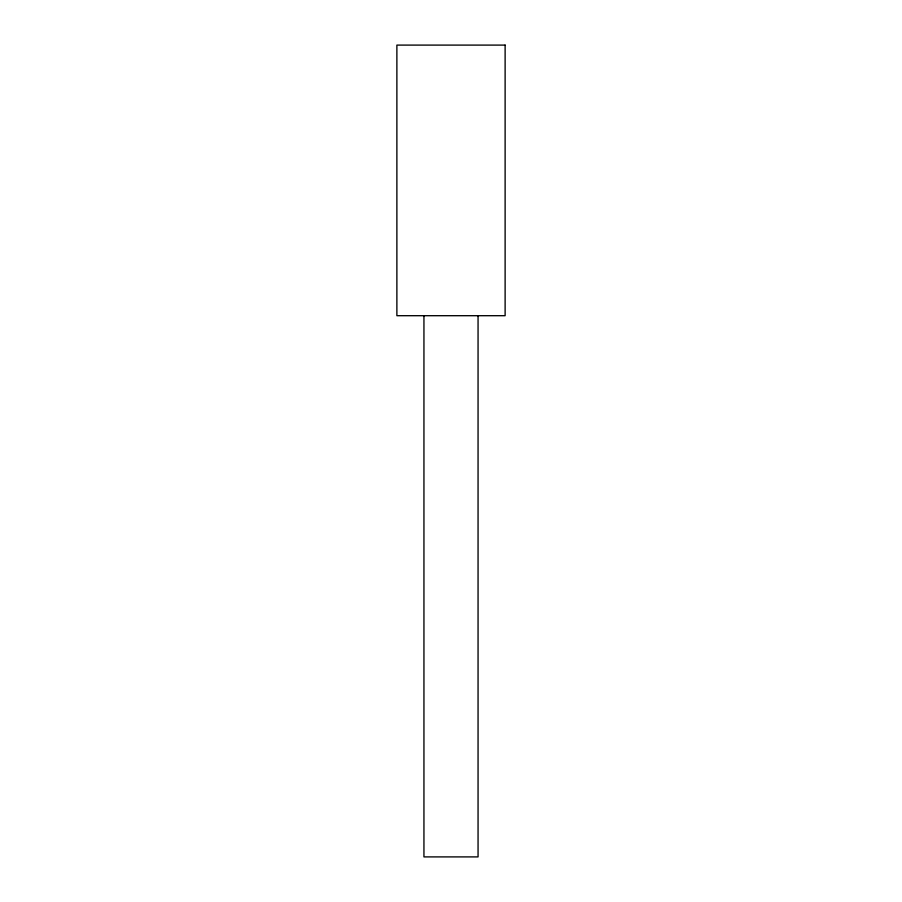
<?xml version="1.0" encoding="UTF-8"?>
<svg xmlns="http://www.w3.org/2000/svg" width="902" height="902" viewBox="0 0 902 902"><rect width="100%" height="100%" fill="white"/><g stroke="black" fill="none" stroke-linecap="round" stroke-linejoin="round"><path stroke-width="1.35" d="M478.06 315.7L478.06 856.9L423.94 856.9L423.94 315.7M505.12 45.1L396.88 45.1L396.88 315.7L505.12 315.7L505.12 45.1"/></g></svg>
